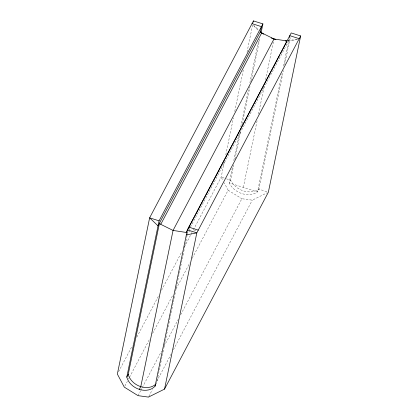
<?xml version="1.0" encoding="UTF-8"?>
<svg xmlns="http://www.w3.org/2000/svg" width="418" height="418" viewBox="0 0 418 418"><rect width="100%" height="100%" fill="white"/><g stroke="black" fill="none" stroke-linecap="round" stroke-linejoin="round"><path stroke-width="0.31" stroke-dasharray="2.09 1.57" d="M187.133 235.334L156.541 383.369A16.25 12.77 27.8 0 1 155.663 384.283M187.264 234.697L187.792 232.142L190.253 231.671M224.341 161.834L221.179 177.138L192.557 231.426M225.788 154.822L233.432 117.834M234.749 111.454L243.579 68.73M247.007 52.145L252.671 24.725M232.34 167.571L229.174 182.885L257.488 191.909L258.93 189.171L283.441 70.558M233.787 160.549L239.457 133.112M240.778 126.732L248.423 89.724M249.875 82.707L258.705 39.956M233.777 164.844L230.616 180.148L229.174 182.885A18.063 14.196 27.8 0 0 257.488 191.909L281.878 73.861M234.963 159.101L240.763 131.043M242.21 124.031L249.985 86.406M251.171 80.664L260.001 37.939M243.328 187.395L257.284 119.872M258.47 114.135L264.129 86.745M265.576 79.739L273.476 41.513M283.461 66.206L289.125 38.801M284.627 64.816L290.291 37.395M188.701 230.412L288.733 40.682M118.566 371.759L132.266 345.775M136.832 337.112L158.756 295.531M161.5 290.332L181.898 251.641M184.333 247.017L190.728 234.89M191.031 234.315L192.249 232.006M124.909 385.981L127.349 381.362M128.566 379.053L129.172 377.898M129.476 377.318L149.879 338.627M152.617 333.428L173.021 294.737M176.067 288.963L189.767 262.974M192.202 258.355L228.129 190.206L224.2 182.823M138.039 395.653L140.474 391.034M140.777 390.454L141.995 388.144M142.298 387.57L161.484 351.183M163.919 346.564L178.23 319.42M180.665 314.801L241.865 198.722L252.284 200.17L267.217 192.75M148.761 396.52L152.413 389.592M156.677 381.509L170.988 354.365M173.423 349.746L252.284 200.17M287.662 40.886L296.743 39.146M193.952 230.961L197.035 230.37M224.126 178.078L221.179 177.138L222.993 180.55M226.488 178.831L230.616 180.148A18.063 14.196 27.8 0 0 258.93 189.171L267.776 191.993M228.129 190.206L241.865 198.722M253.423 24.97L258.554 29.877M297.616 39.266A36.251 28.487 27.8 0 1 287.741 40.98M258.115 30.101A36.251 28.487 27.8 0 1 253.188 25.106"/><path stroke-width="0.63" d="M126.785 377.078L159.07 220.84L262.901 23.91L253.465 20.9L149.634 217.83L117.348 374.073L124.303 387.136L138.039 395.653L148.453 397.1L164.535 389.111L268.366 192.181L300.652 35.938L291.215 32.933L187.384 229.863L155.099 386.101A16.25 12.77 27.8 0 1 139.33 389.404A16.25 12.77 27.8 0 1 126.785 377.078L128.227 374.345L159.477 223.118L160.768 224.351L173.057 230.428L186.182 232.45L187.254 232.246M188.57 228.38L188.826 227.126L198.263 230.135M164.535 389.111L196.821 232.868L300.652 35.938M253.198 22.175L253.465 20.9M159.07 220.84L149.634 217.83L158.035 225.856L260.424 31.658L261.459 26.642L252.023 23.633M261.057 32.834L262.901 23.91M289.381 37.547L289.773 35.666L299.21 38.675M160.768 224.351L261.715 32.891L260.424 31.658M285.269 40.969A36.251 28.487 27.8 0 0 287.124 40.99L273.999 38.968L173.057 230.428L140.772 386.666L139.33 389.404M186.182 232.45L279.82 54.847M280.431 53.692L286.821 41.57M155.099 386.101L155.674 385.009M186.35 234.879L196.821 232.868L187.384 229.863M261.715 32.891L273.999 38.968M275.87 39.517A36.251 28.487 27.8 0 1 271.308 38.012M263.627 34.156A36.251 28.487 27.8 0 1 260.132 31.737M155.663 384.283A16.25 12.77 27.8 0 1 140.025 386.415A16.25 12.77 27.8 0 1 128.227 374.345"/></g></svg>
